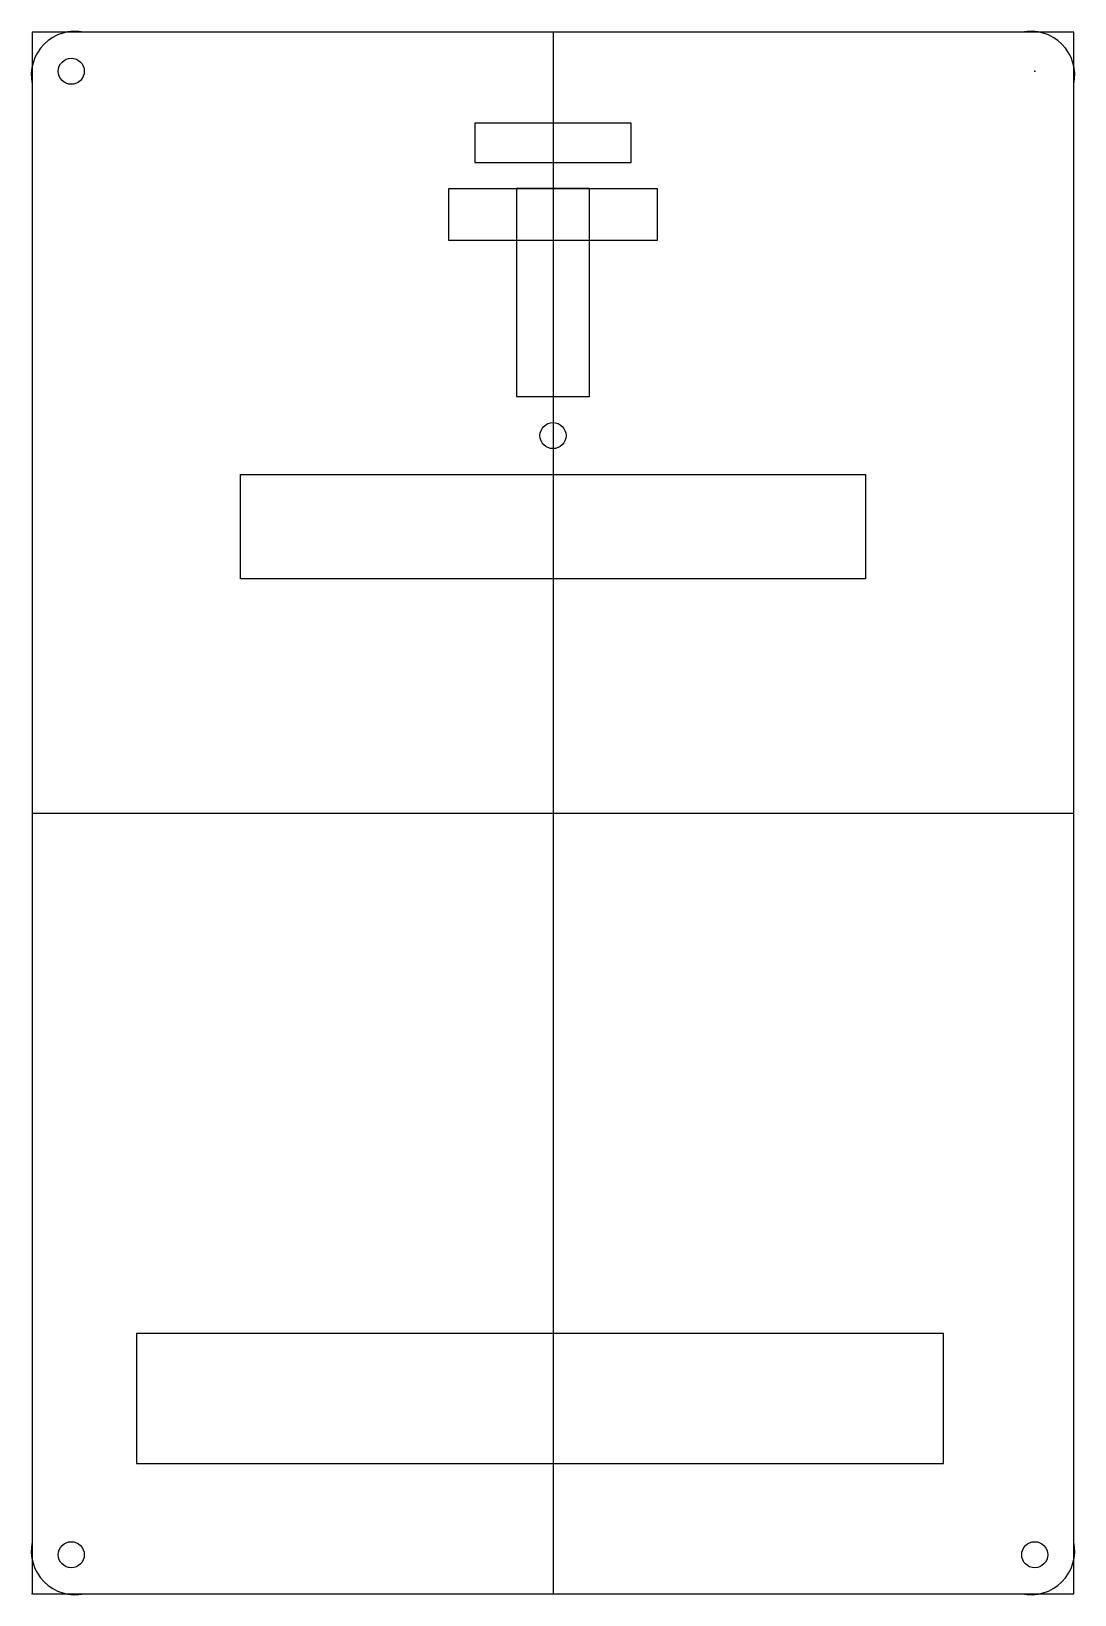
# Model space of a CAD drawing. Header units: millimetres. Extents: x 0 to 200, y 0 to 300.
import ezdxf

# ---------------------------------------------------------------- set-up
doc = ezdxf.new("R2010")
doc.units = ezdxf.units.MM
doc.header["$MEASUREMENT"] = 0
for name, color, linetype in [('TOP v4_Sketch1', 7, 'Continuous'), ('TOP v4_Sketch2', 7, 'Continuous'), ('TOP v4_Sketch3', 7, 'Continuous'), ('TOP v4_Sketch4', 7, 'Continuous')]:
    doc.layers.add(name, color=color, linetype=linetype)

msp = doc.modelspace()

# ---------------------------------------------------------------- linework, layer by layer
at = {"layer": 'TOP v4_Sketch1'}
for p, q in [((0, 300), (0, 0)), ((200, 300), (0, 300)), ((200, 0), (200, 300)), ((85, 282.5), (85, 275)), ((115, 282.5), (85, 282.5)), ((115, 275), (115, 282.5)), ((85, 275), (115, 275)), ((80, 270), (120, 270)), ((80, 260), (80, 270)), ((93, 270), (93, 230)), ((107, 270), (93, 270)), ((107, 230), (107, 270)), ((120, 270), (120, 260)), ((120, 260), (80, 260)), ((93, 230), (107, 230)), ((40, 195), (40, 215)), ((40, 215), (160, 215)), ((160, 215), (160, 195)), ((160, 195), (40, 195)), ((0, 0), (200, 0))]:
    msp.add_line(p, q, dxfattribs=at)
for centre in [(7.5, 292.5), (100, 222.5), (7.5, 7.5), (192.5, 7.5)]:
    msp.add_circle(centre, 2.5, dxfattribs=at)
for p in [(192.5, 292.5), (0, 0)]:
    msp.add_point(p, dxfattribs=at)
at = {"layer": 'TOP v4_Sketch2'}
msp.add_point((0, 0), dxfattribs=at)
at = {"layer": 'TOP v4_Sketch3'}
for p, q in [((100, 300), (100, 0)), ((0, 150), (200, 150)), ((175, 50), (20, 50)), ((20, 50), (20, 25)), ((175, 25), (175, 50)), ((20, 25), (175, 25))]:
    msp.add_line(p, q, dxfattribs=at)
for centre, start, end in [((8.26, 291.74), 78.0872, 191.9128), ((191.74, 291.74), 348.0872, 101.9128), ((8.26, 8.26), 168.0872, 281.9128), ((191.74, 8.26), 258.0872, 11.9128)]:
    msp.add_arc(centre, 8.44, start, end, dxfattribs=at)
msp.add_point((0, 0), dxfattribs=at)
at = {"layer": 'TOP v4_Sketch4'}
msp.add_point((0, 0), dxfattribs=at)

doc.saveas('drawing.dxf')
